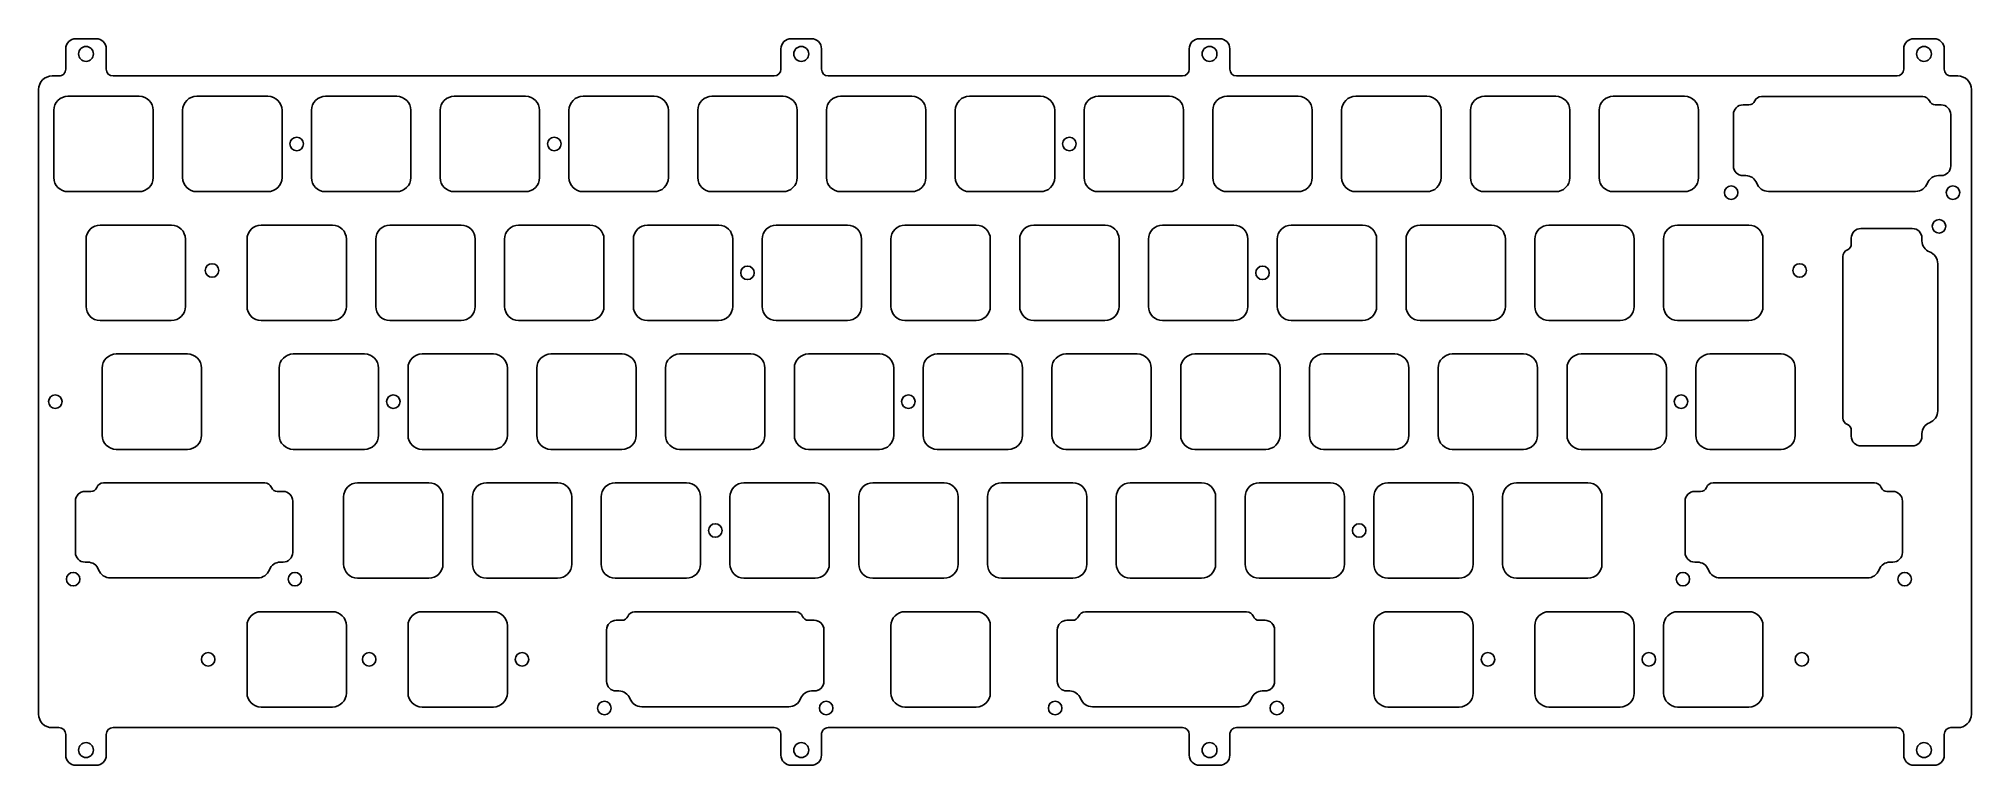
# Model space of a CAD drawing. Header units: millimetres. Extents: x -10 to 276, y -92 to 16.
import ezdxf

# ---------------------------------------------------------------- set-up
doc = ezdxf.new("R2010")
doc.units = ezdxf.units.MM
doc.layers.add('BLACK', color=7, linetype='CONTINUOUS')
doc.layers.add('Edge.Cuts', color=53, linetype='CONTINUOUS')

msp = doc.modelspace()

# ---------------------------------------------------------------- linework, layer by layer
at = {"layer": 'BLACK', "linetype": 'Continuous'}
for p, q in [((-4.093826, 15.566195), (-1.093831, 15.566195)), ((101.723802, 15.566195), (104.7072, 15.566195)), ((162.123802, 15.566195), (165.1072, 15.566195)), ((267.805461, 15.566195), (270.7924, 15.566195)), ((-5.593826, 11.049024), (-5.593826, 14.066194)), ((0.406174, 14.066189), (0.406174, 11.049)), ((100.207112, 11.0489), (100.207112, 14.0663)), ((106.207145, 14.066195), (106.207112, 14.066195)), ((106.207112, 14.066195), (106.207112, 11.04903)), ((160.607112, 11.0489), (160.607112, 14.0663)), ((166.607145, 14.066195), (166.607112, 14.066195)), ((166.607112, 14.066195), (166.607112, 11.04903)), ((266.292449, 11.0491), (266.292449, 14.0662)), ((272.292401, 14.054641), (272.292449, 14.054641)), ((272.292449, 14.054641), (272.292449, 11.0489)), ((-7.600312, 10.049025), (-6.593826, 10.049025)), ((1.40615, 10.049025), (99.215585, 10.049025)), ((106.207126, 11.04903), (106.207112, 11.04903)), ((107.2073, 10.049025), (159.615585, 10.049025)), ((166.607126, 11.04903), (166.607112, 11.04903)), ((167.6073, 10.049025), (265.304483, 10.049025)), ((272.292525, 11.0489), (272.292449, 11.0489)), ((273.2923, 10.049025), (274.2997, 10.049025)), ((-9.600314, -84.297572), (-9.600314, 8.049023)), ((-5.275, 7.05), (-5.275, 7.049951)), ((5.27497, 7.05), (-5.275, 7.05)), ((13.775, 7.05), (13.775, 7.049951)), ((24.325, 7.05), (13.775, 7.05)), ((32.825, 7.05), (32.825, 7.049951)), ((43.375, 7.05), (32.825, 7.05)), ((51.875, 7.05), (51.875, 7.049951)), ((62.425, 7.05), (51.875, 7.05)), ((70.925, 7.05), (70.925, 7.049951)), ((81.475, 7.05), (70.925, 7.05)), ((89.975, 7.05), (89.975, 7.049951)), ((100.525, 7.05), (89.975, 7.05)), ((109.025, 7.05), (109.025, 7.049951)), ((119.575, 7.05), (109.025, 7.05)), ((128.075, 7.05), (128.075, 7.049951)), ((138.625, 7.05), (128.075, 7.05)), ((147.125, 7.049951), (147.125, 7.05)), ((157.675, 7.05), (147.125, 7.05)), ((166.175, 7.05), (166.175, 7.049951)), ((176.725, 7.05), (166.175, 7.05)), ((185.225, 7.049951), (185.225, 7.05)), ((195.775, 7.05), (185.225, 7.05)), ((204.275, 7.049951), (204.275, 7.05)), ((214.825, 7.05), (204.275, 7.05)), ((223.325, 7.05), (223.325, 7.049951)), ((233.875, 7.05), (223.325, 7.05)), ((276.299692, 8.037687), (276.299692, -84.2975)), ((-7.35, 4.974981), (-7.35, -4.981775)), ((7.34999, 4.97498), (7.35, 4.97498)), ((7.35, 4.97498), (7.35, -4.97502)), ((11.7, 4.97498), (11.7, -4.981131)), ((26.4, 4.975), (26.4, -4.97497)), ((30.75, 4.97504), (30.75, -4.975)), ((45.45, 4.975), (45.45, -4.97497)), ((49.8, 4.97504), (49.8, -4.975)), ((64.5, 4.975), (64.5, -4.9749)), ((68.85, 4.975), (68.85, -4.975)), ((83.55, 4.975), (83.55, -4.9749)), ((87.9, 4.975), (87.9, -4.975)), ((102.6, 4.975), (102.6, -4.9749)), ((106.95, 4.975), (106.95, -4.975)), ((121.65, 4.975), (121.65, -4.9749)), ((126, 4.975), (126, -4.975)), ((140.7, 4.975), (140.7, -4.9749)), ((145.05, 4.975), (145.05, -4.975)), ((159.75, 4.975), (159.75, -4.975)), ((164.1, 4.975), (164.1, -4.975)), ((178.8, 4.975), (178.8, -4.9749)), ((183.15, 4.975), (183.15, -4.975)), ((197.85, 4.975), (197.85, -4.975)), ((202.2, 4.975), (202.2, -4.975)), ((216.9, 4.975), (216.9, -4.975)), ((221.25, 4.975), (221.25, -4.975)), ((235.95, 4.975), (235.95, -4.9749)), ((5.26071, -7.05), (-5.27503, -7.05)), ((24.31066, -7.05), (13.77497, -7.05)), ((43.36066, -7.05), (32.825, -7.05)), ((62.404631, -7.05), (51.875, -7.05)), ((81.454631, -7.05), (70.925, -7.05)), ((100.504631, -7.05), (89.975, -7.05)), ((119.554631, -7.05), (109.025, -7.05)), ((138.604631, -7.05), (128.075, -7.05)), ((157.654631, -7.05), (147.125, -7.05)), ((176.704631, -7.05), (166.175, -7.05)), ((195.754631, -7.05), (185.225, -7.05)), ((214.804631, -7.05), (204.275, -7.05)), ((233.854631, -7.05), (223.325, -7.05)), ((-2.587499, -14.07502), (-2.587499, -24.031774)), ((-0.5125, -12.00005), (-0.5125, -12)), ((10.03747, -12), (-0.5125, -12)), ((12.112489, -14.075), (12.112501, -14.075)), ((12.112501, -14.075), (12.112501, -24.02502)), ((21.225, -14.07496), (21.225, -24.025)), ((23.3, -12), (23.3, -12.000049)), ((33.85, -12), (23.3, -12)), ((35.925, -14.075), (35.925, -24.02497)), ((40.275, -14.07496), (40.275, -24.025)), ((42.35, -12.000049), (42.35, -12)), ((52.9, -12), (42.35, -12)), ((54.975, -14.075), (54.975, -24.025)), ((59.325, -14.075), (59.325, -24.025)), ((61.4, -12.000049), (61.4, -12)), ((71.95, -12), (61.4, -12)), ((74.025, -14.075), (74.025, -24.025)), ((78.375, -14.075), (78.375, -24.025)), ((80.45, -12), (80.45, -12.000049)), ((91, -12), (80.45, -12)), ((93.075, -14.075), (93.075, -24.025)), ((97.425, -14.075), (97.425, -24.025)), ((99.5, -12), (99.5, -12.000049)), ((110.05, -12), (99.5, -12)), ((112.125, -14.075), (112.125, -24.0249)), ((116.475, -14.075), (116.475, -24.025)), ((118.55, -12.000049), (118.55, -12)), ((129.1, -12), (118.55, -12)), ((131.175, -14.075), (131.175, -24.025)), ((135.525, -14.075), (135.525, -24.025)), ((137.6, -12), (137.6, -12.000049)), ((148.15, -12), (137.6, -12)), ((150.225, -14.075), (150.225, -24.0249)), ((154.575, -14.075), (154.575, -24.025)), ((156.65, -12.000049), (156.65, -12)), ((167.2, -12), (156.65, -12)), ((169.275, -14.075), (169.275, -24.025)), ((173.625, -14.075), (173.625, -24.025)), ((175.7, -12), (175.7, -12.000049)), ((186.25, -12), (175.7, -12)), ((188.325, -14.075), (188.325, -24.0249)), ((192.675, -14.075), (192.675, -24.025)), ((194.75, -12), (194.75, -12.000049)), ((205.3, -12), (194.75, -12)), ((207.375, -14.075), (207.375, -24.025)), ((211.725, -14.075), (211.725, -24.025)), ((213.8, -12), (213.8, -12.000049)), ((224.35, -12), (213.8, -12)), ((226.425, -14.075), (226.425, -24.025)), ((230.775, -14.075), (230.775, -24.025)), ((232.85, -12.000049), (232.85, -12)), ((243.4, -12), (232.85, -12)), ((245.475, -14.075), (245.475, -24.025)), ((10.023066, -26.1), (-0.51253, -26.1)), ((33.83566, -26.1), (23.29996, -26.1)), ((52.879631, -26.1), (42.35, -26.1)), ((71.929631, -26.1), (61.4, -26.1)), ((90.979631, -26.1), (80.45, -26.1)), ((110.029631, -26.1), (99.5, -26.1)), ((129.079631, -26.1), (118.55, -26.1)), ((148.129631, -26.1), (137.6, -26.1)), ((167.179631, -26.1), (156.65, -26.1)), ((186.229631, -26.1), (175.7, -26.1)), ((205.279631, -26.1), (194.75, -26.1)), ((224.329631, -26.1), (213.8, -26.1)), ((243.379631, -26.1), (232.85, -26.1)), ((12.41875, -31.05), (1.868749, -31.05)), ((28.0625, -31.050049), (28.0625, -31.05)), ((38.6125, -31.05), (28.0625, -31.05)), ((47.1125, -31.05), (47.1125, -31.050049)), ((57.6625, -31.05), (47.1125, -31.05)), ((66.1625, -31.05), (66.1625, -31.050049)), ((76.7125, -31.05), (66.1625, -31.05)), ((85.2125, -31.050049), (85.2125, -31.05)), ((95.7625, -31.05), (85.2125, -31.05)), ((104.2625, -31.050049), (104.2625, -31.05)), ((114.8125, -31.05), (104.2625, -31.05)), ((123.3125, -31.05), (123.3125, -31.050049)), ((133.8625, -31.05), (123.3125, -31.05)), ((142.3625, -31.050049), (142.3625, -31.05)), ((152.9125, -31.05), (142.3625, -31.05)), ((161.4125, -31.050049), (161.4125, -31.05)), ((171.9625, -31.05), (161.4125, -31.05)), ((180.4625, -31.05), (180.4625, -31.050049)), ((191.0125, -31.05), (180.4625, -31.05)), ((199.5125, -31.05), (199.5125, -31.050049)), ((210.0625, -31.05), (199.5125, -31.05)), ((218.5625, -31.05), (218.5625, -31.050049)), ((229.1125, -31.05), (218.5625, -31.05)), ((-0.20625, -33.125), (-0.20625, -43.075001)), ((14.49375, -33.125), (14.49375, -43.075)), ((25.9875, -33.12496), (25.9875, -43.075)), ((40.6875, -33.125), (40.6875, -43.07497)), ((45.0375, -33.12496), (45.0375, -43.075)), ((59.7375, -33.125), (59.7375, -43.0749)), ((64.0875, -33.125), (64.0875, -43.075)), ((78.7875, -33.125), (78.7875, -43.0749)), ((83.1375, -33.125), (83.1375, -43.075)), ((97.8375, -33.125), (97.8375, -43.075)), ((102.1875, -33.125), (102.1875, -43.075)), ((116.8875, -33.125), (116.8875, -43.075)), ((121.2375, -33.125), (121.2375, -43.075)), ((135.9375, -33.125), (135.9375, -43.0749)), ((140.2875, -33.125), (140.2875, -43.075)), ((154.9875, -33.125), (154.9875, -43.075)), ((159.3375, -33.125), (159.3375, -43.075)), ((174.0375, -33.125), (174.0375, -43.075)), ((178.3875, -33.125), (178.3875, -43.075)), ((193.0875, -33.125), (193.0875, -43.0749)), ((197.4375, -33.125), (197.4375, -43.075)), ((212.1375, -33.125), (212.1375, -43.075)), ((216.4875, -33.125), (216.4875, -43.075)), ((231.1875, -33.125), (231.1875, -43.0749)), ((12.41875, -45.15), (1.86875, -45.15)), ((38.59816, -45.15), (28.0625, -45.15)), ((57.642131, -45.15), (47.1125, -45.15)), ((76.692131, -45.15), (66.1625, -45.15)), ((95.742131, -45.15), (85.2125, -45.15)), ((114.792131, -45.15), (104.2625, -45.15)), ((133.842131, -45.15), (123.3125, -45.15)), ((152.892131, -45.15), (142.3625, -45.15)), ((171.942131, -45.15), (161.4125, -45.15)), ((190.992131, -45.15), (180.4625, -45.15)), ((210.042131, -45.15), (199.5125, -45.15)), ((229.092131, -45.15), (218.5625, -45.15)), ((37.5875, -50.100049), (37.5875, -50.1)), ((48.1375, -50.1), (37.5875, -50.1)), ((56.6375, -50.1), (56.6375, -50.100049)), ((67.1875, -50.1), (56.6375, -50.1)), ((75.6875, -50.1), (75.6875, -50.100049)), ((86.2375, -50.1), (75.6875, -50.1)), ((94.7375, -50.100049), (94.7375, -50.1)), ((105.2875, -50.1), (94.7375, -50.1)), ((113.7875, -50.100049), (113.7875, -50.1)), ((124.3375, -50.1), (113.7875, -50.1)), ((132.8375, -50.1), (132.8375, -50.100049)), ((143.3875, -50.1), (132.8375, -50.1)), ((151.8875, -50.100049), (151.8875, -50.1)), ((162.4375, -50.1), (151.8875, -50.1)), ((170.9375, -50.1), (170.9375, -50.100049)), ((181.4875, -50.1), (170.9375, -50.1)), ((189.9875, -50.1), (189.9875, -50.100049)), ((200.5375, -50.1), (189.9875, -50.1)), ((209.0375, -50.1), (209.0375, -50.100049)), ((219.5875, -50.1), (209.0375, -50.1)), ((35.5125, -52.17496), (35.5125, -62.125)), ((50.2125, -52.175), (50.2125, -62.12497)), ((54.5625, -52.17496), (54.5625, -62.125)), ((69.2625, -52.175), (69.2625, -62.1249)), ((73.6125, -52.175), (73.6125, -62.125)), ((88.3125, -52.175), (88.3125, -62.1249)), ((92.6625, -52.175), (92.6625, -62.125)), ((107.3625, -52.175), (107.3625, -62.125)), ((111.7125, -52.175), (111.7125, -62.125)), ((126.4125, -52.175), (126.4125, -62.125)), ((130.7625, -52.175), (130.7625, -62.125)), ((145.4625, -52.175), (145.4625, -62.1249)), ((149.8125, -52.175), (149.8125, -62.125)), ((164.5125, -52.175), (164.5125, -62.125)), ((168.8625, -52.175), (168.8625, -62.125)), ((183.5625, -52.175), (183.5625, -62.1249)), ((187.9125, -52.175), (187.9125, -62.125)), ((202.6125, -52.175), (202.6125, -62.1249)), ((206.9625, -52.175), (206.9625, -62.125)), ((221.6625, -52.175), (221.6625, -62.125)), ((48.12316, -64.2), (37.5875, -64.2)), ((67.167131, -64.2), (56.6375, -64.2)), ((86.217131, -64.2), (75.6875, -64.2)), ((105.267131, -64.2), (94.7375, -64.2)), ((124.317131, -64.2), (113.7875, -64.2)), ((143.367131, -64.2), (132.8375, -64.2)), ((162.417131, -64.2), (151.8875, -64.2)), ((181.467131, -64.2), (170.9375, -64.2)), ((200.517131, -64.2), (189.9875, -64.2)), ((219.567131, -64.2), (209.0375, -64.2)), ((-6.593834, -86.297571), (-7.600316, -86.297571)), ((-5.593826, -90.362569), (-5.593826, -87.297571)), ((0.406174, -87.29757), (0.406174, -90.366809)), ((99.2073, -86.297571), (1.402716, -86.297571)), ((100.207112, -90.358215), (100.207112, -87.29167)), ((106.207112, -87.2975), (106.207112, -90.3667)), ((107.2071, -86.297612), (107.2071, -86.297571)), ((159.6073, -86.297571), (107.2071, -86.297571)), ((160.607112, -90.358215), (160.607112, -87.29167)), ((166.607112, -87.2976), (166.607112, -90.3667)), ((167.6071, -86.297612), (167.6071, -86.297571)), ((265.2923, -86.297571), (167.6071, -86.297571)), ((266.292449, -90.353273), (266.292449, -87.310349)), ((272.292449, -87.2977), (272.292449, -90.3668)), ((274.277591, -86.297571), (273.285867, -86.297571)), ((-1.09383, -91.866813), (-4.093831, -91.866813)), ((104.696212, -91.866813), (101.7072, -91.866813)), ((104.696212, -91.866824), (104.696212, -91.866813)), ((165.096212, -91.866813), (162.1072, -91.866813)), ((165.096212, -91.866824), (165.096212, -91.866813)), ((270.792428, -91.866813), (267.7924, -91.866813)), ((270.792428, -91.866813), (270.792428, -91.866847))]:
    msp.add_line(p, q, dxfattribs=at)
at = {"layer": 'BLACK'}
for centre, radius in [((-2.593826, 13.316195), 1.1), ((103.207112, 13.316195), 1.1), ((163.607112, 13.316195), 1.1), ((269.292449, 13.316195), 1.1), ((28.575, 0), 1), ((66.675, 0), 1), ((142.875, 0), 1), ((16.04875, -18.7), 1), ((95.25, -19.05), 1), ((171.45, -19.05), 1), ((250.9012, -18.7), 1), ((-7.14375, -38.1), 1), ((42.8625, -38.1), 1), ((119.0625, -38.1), 1), ((90.4875, -57.15), 1), ((185.7375, -57.15), 1), ((-2.593826, -89.616813), 1.1), ((103.207112, -89.616813), 1.1), ((163.607112, -89.616813), 1.1), ((269.292449, -89.616813), 1.1)]:
    msp.add_circle(centre, radius, dxfattribs=at)
for centre, radius, start, end in [((-4.093825, 14.066194), 1.500001, 90.0000382, 180), ((-1.09383, 14.066191), 1.500004, 359.99992361, 90.0000382), ((101.7072, 14.0662), 1.500088, 89.36587409, 179.99618051), ((104.7072, 14.0663), 1.499895, 359.99598915, 90), ((162.1072, 14.0662), 1.500088, 89.36587409, 179.99618051), ((165.1072, 14.0663), 1.499895, 359.99598915, 90), ((267.7926, 14.0661), 1.500151, 89.50878913, 179.99618067), ((270.7924, 14.0662), 1.499995, 359.55848776, 90), ((-7.600312, 8.049023), 2.000002, 90, 180), ((-6.593825, 11.049024), 0.999999, 269.9999427, 0), ((1.40615, 11.049), 0.999975, 180, 270), ((99.2072, 11.0489), 0.999912, 270.48047391, 0), ((107.2073, 11.0492), 1.000175, 180.00973859, 270), ((159.6072, 11.0489), 0.999912, 270.48047391, 0), ((167.6073, 11.0492), 1.000175, 180.00973859, 270), ((265.2923, 11.0491), 1.000149, 270.69794761, 0), ((273.2923, 11.0488), 0.999775, 179.99426913, 270), ((274.2996, 8.0489), 2.000125, 359.67878935, 89.99713539), ((-5.27503, 4.974981), 2.07497, 89.99917162, 180), ((5.27497, 4.97498), 2.07502, 0, 90), ((13.77497, 4.97498), 2.07497, 89.99917162, 180), ((24.325, 4.975), 2.075, 0, 90), ((32.82491, 4.97504), 2.07491, 89.99751478, 180), ((43.375, 4.975), 2.075, 0, 90), ((51.87491, 4.97504), 2.07491, 89.99751478, 180), ((62.425, 4.975), 2.075, 0, 90), ((70.9249, 4.975), 2.0749, 89.99723869, 180), ((81.475, 4.975), 2.075, 0, 90), ((89.9749, 4.975), 2.0749, 89.99723869, 180), ((100.525, 4.975), 2.075, 0, 90), ((109.0249, 4.975), 2.0749, 89.99723869, 180), ((119.575, 4.975), 2.075, 0, 90), ((128.0749, 4.975), 2.0749, 89.99723869, 180), ((138.625, 4.975), 2.075, 0, 90), ((147.1249, 4.975), 2.0749, 89.99723869, 180), ((157.675, 4.975), 2.075, 0, 90), ((166.1749, 4.975), 2.0749, 89.99723869, 180), ((176.725, 4.975), 2.075, 0, 90), ((185.2249, 4.975), 2.0749, 89.99723869, 180), ((195.775, 4.975), 2.075, 0, 90), ((204.2749, 4.975), 2.0749, 89.99723869, 180), ((214.825, 4.975), 2.075, 0, 90), ((223.3249, 4.975), 2.0749, 89.99723869, 180), ((233.875, 4.975), 2.075, 0, 90), ((-5.27503, -4.975019), 2.074981, 180.18655157, 270), ((5.27497, -4.97502), 2.07503, 269.60624924, 0), ((13.77497, -4.97502), 2.07498, 180.16874147, 270), ((24.32492, -4.97497), 2.07508, 269.60625873, 0), ((32.825, -4.975), 2.075, 180, 270), ((43.37492, -4.97497), 2.07508, 269.60625873, 0), ((51.875, -4.975), 2.075, 180, 270), ((62.4248, -4.9749), 2.0752, 269.4431294, 0), ((70.925, -4.975), 2.075, 180, 270), ((81.4748, -4.9749), 2.0752, 269.4431294, 0), ((89.975, -4.975), 2.075, 180, 270), ((100.5248, -4.9749), 2.0752, 269.4431294, 0), ((109.025, -4.975), 2.075, 180, 270), ((119.5748, -4.9749), 2.0752, 269.4431294, 0), ((128.075, -4.975), 2.075, 180, 270), ((138.6248, -4.9749), 2.0752, 269.4431294, 0), ((147.125, -4.975), 2.075, 180, 270), ((157.6748, -4.9749), 2.0752, 269.4431294, 359.99723902), ((166.175, -4.975), 2.075, 180, 270), ((176.7248, -4.9749), 2.0752, 269.4431294, 0), ((185.225, -4.975), 2.075, 180, 270), ((195.7748, -4.9749), 2.0752, 269.4431294, 359.99723902), ((204.275, -4.975), 2.075, 180, 270), ((214.8248, -4.9749), 2.0752, 269.4431294, 359.99723902), ((223.325, -4.975), 2.075, 180, 270), ((233.8748, -4.9749), 2.0752, 269.4431294, 0), ((-0.512529, -14.07502), 2.07497, 89.99919923, 180), ((10.03747, -14.07502), 2.07502, 0.00055224, 90), ((23.29991, -14.07496), 2.07491, 89.99751478, 180), ((33.85, -14.075), 2.075, 0, 90), ((42.34991, -14.07496), 2.07491, 89.99751478, 180), ((52.9, -14.075), 2.075, 0, 90), ((61.3999, -14.075), 2.0749, 89.99723869, 180), ((71.95, -14.075), 2.075, 0, 90), ((80.4499, -14.075), 2.0749, 89.99723869, 180), ((91, -14.075), 2.075, 0, 90), ((99.4999, -14.075), 2.0749, 89.99723869, 180), ((110.05, -14.075), 2.075, 0, 90), ((118.5499, -14.075), 2.0749, 89.99723869, 180), ((129.1, -14.075), 2.075, 0, 90), ((137.5999, -14.075), 2.0749, 89.99723869, 180), ((148.15, -14.075), 2.075, 0, 90), ((156.6499, -14.075), 2.0749, 89.99723869, 180), ((167.2, -14.075), 2.075, 0, 90), ((175.6999, -14.075), 2.0749, 89.99723869, 180), ((186.25, -14.075), 2.075, 0, 90), ((194.7499, -14.075), 2.0749, 89.99723869, 180), ((205.3, -14.075), 2.075, 0, 90), ((213.7999, -14.075), 2.0749, 89.99723869, 180), ((224.35, -14.075), 2.075, 0, 90), ((232.8499, -14.075), 2.0749, 89.99723869, 180), ((243.4, -14.075), 2.075, 0, 90), ((-0.51253, -24.02502), 2.07498, 180.18649644, 270), ((10.03747, -24.02502), 2.075031, 269.6022732, 0), ((23.29996, -24.02504), 2.07496, 179.99889548, 270), ((33.84992, -24.02497), 2.07508, 269.60625873, 0), ((42.35, -24.025), 2.075, 180, 270), ((52.8998, -24.0249), 2.0752, 269.4431294, 359.99723902), ((61.4, -24.025), 2.075, 180, 270), ((71.9498, -24.0249), 2.0752, 269.4431294, 359.99723902), ((80.45, -24.025), 2.075, 180, 270), ((90.9998, -24.0249), 2.0752, 269.4431294, 359.99723902), ((99.5, -24.025), 2.075, 180, 270), ((110.0498, -24.0249), 2.0752, 269.4431294, 0), ((118.55, -24.025), 2.075, 180, 270), ((129.0998, -24.0249), 2.0752, 269.4431294, 359.99723902), ((137.6, -24.025), 2.075, 180, 270), ((148.1498, -24.0249), 2.0752, 269.4431294, 0), ((156.65, -24.025), 2.075, 180, 270), ((167.1998, -24.0249), 2.0752, 269.4431294, 359.99723902), ((175.7, -24.025), 2.075, 180, 270), ((186.2498, -24.0249), 2.0752, 269.4431294, 0), ((194.75, -24.025), 2.075, 180, 270), ((205.2998, -24.0249), 2.0752, 269.4431294, 359.99723902), ((213.8, -24.025), 2.075, 180, 270), ((224.3498, -24.0249), 2.0752, 269.4431294, 359.99723902), ((232.85, -24.025), 2.075, 180, 270), ((243.3998, -24.0249), 2.0752, 269.4431294, 359.99723902), ((1.868754, -33.125004), 2.075004, 90.00013806, 179.99988955), ((12.41875, -33.125), 2.075, 0, 90), ((28.06241, -33.12496), 2.07491, 89.99751478, 180), ((38.6125, -33.125), 2.075, 0, 90), ((47.11241, -33.12496), 2.07491, 89.99751478, 180), ((57.6625, -33.125), 2.075, 0, 90), ((66.1624, -33.125), 2.0749, 89.99723869, 180), ((76.7125, -33.125), 2.075, 0, 90), ((85.2124, -33.125), 2.0749, 89.99723869, 180), ((95.7625, -33.125), 2.075, 0, 90), ((104.2624, -33.125), 2.0749, 89.99723869, 180), ((114.8125, -33.125), 2.075, 0, 90), ((123.3124, -33.125), 2.0749, 89.99723869, 180), ((133.8625, -33.125), 2.075, 0, 90), ((142.3624, -33.125), 2.0749, 89.99723869, 180), ((152.9125, -33.125), 2.075, 0, 90), ((161.4124, -33.125), 2.0749, 89.99723869, 180), ((171.9625, -33.125), 2.075, 0, 90), ((180.4624, -33.125), 2.0749, 89.99723869, 180), ((191.0125, -33.125), 2.075, 0, 90), ((199.5124, -33.125), 2.0749, 89.99723869, 180), ((210.0625, -33.125), 2.075, 0, 90), ((218.5624, -33.125), 2.0749, 89.99723869, 180), ((229.1125, -33.125), 2.075, 0, 90), ((1.868752, -43.074998), 2.075002, 180.00008284, 269.99994478), ((12.41875, -43.075), 2.075, 270, 0), ((28.0625, -43.075), 2.075, 180, 270), ((38.61242, -43.07497), 2.07508, 269.60625873, 0), ((47.1125, -43.075), 2.075, 180, 270), ((57.6623, -43.0749), 2.0752, 269.4431294, 0), ((66.1625, -43.075), 2.075, 180, 270), ((76.7123, -43.0749), 2.0752, 269.4431294, 0), ((85.2125, -43.075), 2.075, 180, 270), ((95.7623, -43.0749), 2.0752, 269.4431294, 359.99723902), ((104.2625, -43.075), 2.075, 180, 270), ((114.8123, -43.0749), 2.0752, 269.4431294, 359.99723902), ((123.3125, -43.075), 2.075, 180, 270), ((133.8623, -43.0749), 2.0752, 269.4431294, 0), ((142.3625, -43.075), 2.075, 180, 270), ((152.9123, -43.0749), 2.0752, 269.4431294, 359.99723902), ((161.4125, -43.075), 2.075, 180, 270), ((171.9623, -43.0749), 2.0752, 269.4431294, 359.99723902), ((180.4625, -43.075), 2.075, 180, 270), ((191.0123, -43.0749), 2.0752, 269.4431294, 0), ((199.5125, -43.075), 2.075, 180, 270), ((210.0623, -43.0749), 2.0752, 269.4431294, 359.99723902), ((218.5625, -43.075), 2.075, 180, 270), ((229.1123, -43.0749), 2.0752, 269.4431294, 0), ((37.58741, -52.17496), 2.07491, 89.99751478, 180), ((48.1375, -52.175), 2.075, 0, 90), ((56.63741, -52.17496), 2.07491, 89.99751478, 180), ((67.1875, -52.175), 2.075, 0, 90), ((75.6874, -52.175), 2.0749, 89.99723869, 180), ((86.2375, -52.175), 2.075, 0, 90), ((94.7374, -52.175), 2.0749, 89.99723869, 180), ((105.2875, -52.175), 2.075, 0, 90), ((113.7874, -52.175), 2.0749, 89.99723869, 180), ((124.3375, -52.175), 2.075, 0, 90), ((132.8374, -52.175), 2.0749, 89.99723869, 180), ((143.3875, -52.175), 2.075, 0, 90), ((151.8874, -52.175), 2.0749, 89.99723869, 180), ((162.4375, -52.175), 2.075, 0, 90), ((170.9374, -52.175), 2.0749, 89.99723869, 180), ((181.4875, -52.175), 2.075, 0, 90), ((189.9874, -52.175), 2.0749, 89.99723869, 180), ((200.5375, -52.175), 2.075, 0, 90), ((209.0374, -52.175), 2.0749, 89.99723869, 180), ((219.5875, -52.175), 2.075, 0, 90), ((37.5875, -62.125), 2.075, 180, 270), ((48.13742, -62.12497), 2.07508, 269.60625873, 0), ((56.6375, -62.125), 2.075, 180, 270), ((67.1873, -62.1249), 2.0752, 269.4431294, 0), ((75.6875, -62.125), 2.075, 180, 270), ((86.2373, -62.1249), 2.0752, 269.4431294, 0), ((94.7375, -62.125), 2.075, 180, 270), ((105.2873, -62.1249), 2.0752, 269.4431294, 359.99723902), ((113.7875, -62.125), 2.075, 180, 270), ((124.3373, -62.1249), 2.0752, 269.4431294, 359.99723902), ((132.8375, -62.125), 2.075, 180, 270), ((143.3873, -62.1249), 2.0752, 269.4431294, 0), ((151.8875, -62.125), 2.075, 180, 270), ((162.4373, -62.1249), 2.0752, 269.4431294, 359.99723902), ((170.9375, -62.125), 2.075, 180, 270), ((181.4873, -62.1249), 2.0752, 269.4431294, 0), ((189.9875, -62.125), 2.075, 180, 270), ((200.5373, -62.1249), 2.0752, 269.4431294, 0), ((209.0375, -62.125), 2.075, 180, 270), ((219.5873, -62.1249), 2.0752, 269.4431294, 359.99723902), ((-7.600315, -84.297572), 1.999999, 180, 269.99997135), ((274.2994, -84.2974), 2.000292, 269.37529634, 359.99713563), ((-6.593834, -87.297579), 1.000008, 0.00045836, 90), ((1.40618, -87.29757), 1.000006, 90.19847198, 180), ((99.2073, -87.2974), 0.999829, 0.32836295, 90), ((107.207, -87.2975), 0.999888, 89.99426978, 180), ((159.6073, -87.2974), 0.999829, 0.32836295, 90), ((167.607, -87.2975), 0.999888, 89.99426978, 180.00573022), ((265.2923, -87.2978), 1.000229, 359.2811401, 90), ((273.2926, -87.2977), 1.000151, 90.3857169, 180), ((-4.093831, -90.366812), 1.500001, 179.83792923, 270), ((-1.093828, -90.366811), 1.500002, 269.99992361, 0.00007639), ((101.7073, -90.3666), 1.500213, 179.67976006, 269.99618082), ((104.707, -90.3667), 1.500112, 269.58796992, 0), ((162.1073, -90.3666), 1.500213, 179.67976006, 269.99618082), ((165.107, -90.3667), 1.500112, 269.58796992, 0), ((267.7925, -90.3667), 1.500113, 179.48715751, 269.99618057), ((270.7923, -90.3667), 1.500149, 270.00488876, 359.99618066)]:
    msp.add_arc(centre, radius, start, end, dxfattribs=at)
at = {"layer": 'Edge.Cuts', "linetype": 'CONTINUOUS'}
for p, q in [((242.52436, 5.77544), (243.38997, 5.77544)), ((245.24718, 7.0276), (269.10242, 7.0276)), ((270.95963, 5.77544), (271.82524, 5.77544)), ((241.09936, -3.25044), (241.09936, 4.35044)), ((273.25024, 4.35044), (273.25024, -3.25044)), ((242.9284, -4.67544), (242.52436, -4.67544)), ((271.82524, -4.67544), (271.4212, -4.67544)), ((268.0503, -7.01191), (246.2993, -7.01191)), ((258.54331, -14.79037), (258.54331, -13.92476)), ((259.96831, -12.49976), (267.56919, -12.49976)), ((268.99419, -13.92476), (268.99419, -14.3288)), ((257.29115, -40.50282), (257.29115, -16.64758)), ((271.33066, -17.6997), (271.33066, -39.4507)), ((248.16875, -31.05), (237.618749, -31.05)), ((235.54375, -33.125), (235.54375, -43.075001)), ((250.24375, -33.125), (250.24375, -43.075)), ((258.54331, -43.22564), (258.54331, -42.36003)), ((268.99419, -42.8216), (268.99419, -43.22564)), ((248.16875, -45.15), (237.61875, -45.15)), ((267.56919, -44.65064), (259.96831, -44.65064)), ((-2.74439, -51.37456), (-1.87878, -51.37456)), ((-0.02157, -50.1224), (23.83367, -50.1224)), ((25.69088, -51.37456), (26.55649, -51.37456)), ((235.38061, -51.37456), (236.24622, -51.37456)), ((238.10343, -50.1224), (261.95867, -50.1224)), ((263.81588, -51.37456), (264.68149, -51.37456)), ((-4.16939, -60.40044), (-4.16939, -52.79956)), ((27.98149, -52.79956), (27.98149, -60.40044)), ((233.95561, -60.40044), (233.95561, -52.79956)), ((266.10649, -52.79956), (266.10649, -60.40044)), ((-2.34035, -61.82544), (-2.74439, -61.82544)), ((26.55649, -61.82544), (26.15245, -61.82544)), ((235.78465, -61.82544), (235.38061, -61.82544)), ((264.68149, -61.82544), (264.27745, -61.82544)), ((22.78155, -64.16191), (1.03055, -64.16191)), ((260.90655, -64.16191), (239.15555, -64.16191)), ((21.225, -71.225), (21.225, -81.175001)), ((21.225, -71.225), (21.225, -81.175001)), ((33.85, -69.15), (23.299999, -69.15)), ((33.85, -69.15), (23.299999, -69.15)), ((35.925, -71.225), (35.925, -81.175)), ((35.925, -71.225), (35.925, -81.175)), ((45.0375, -71.225), (45.0375, -81.175001)), ((45.0375, -71.225), (45.0375, -81.175001)), ((57.6625, -69.15), (47.112499, -69.15)), ((57.6625, -69.15), (47.112499, -69.15)), ((59.7375, -71.225), (59.7375, -81.175)), ((59.7375, -71.225), (59.7375, -81.175)), ((75.83686, -70.42456), (76.70247, -70.42456)), ((75.849012, -70.42456), (76.702575, -70.42456)), ((76.702575, -70.424548), (76.702575, -70.42456)), ((78.55968, -69.1724), (102.41492, -69.1724)), ((78.559875, -69.172411), (78.559875, -69.1724)), ((78.559875, -69.1724), (102.415075, -69.1724)), ((104.27213, -70.42456), (105.13774, -70.42456)), ((104.272275, -70.42456), (105.137875, -70.42456)), ((116.475, -71.225), (116.475, -81.175001)), ((116.475, -71.225), (116.475, -81.175001)), ((129.1, -69.15), (118.549999, -69.15)), ((129.1, -69.15), (118.549999, -69.15)), ((131.175, -71.225), (131.175, -81.175)), ((131.175, -71.225), (131.175, -81.175)), ((142.51186, -70.42456), (143.37747, -70.42456)), ((142.524012, -70.42456), (143.377575, -70.42456)), ((143.377575, -70.424548), (143.377575, -70.42456)), ((145.23468, -69.1724), (169.08992, -69.1724)), ((145.234875, -69.172411), (145.234875, -69.1724)), ((145.234875, -69.1724), (169.090075, -69.1724)), ((170.94713, -70.42456), (171.81274, -70.42456)), ((170.947275, -70.42456), (171.812875, -70.42456)), ((187.9125, -71.225), (187.9125, -81.175001)), ((187.9125, -71.225), (187.9125, -81.175001)), ((200.5375, -69.15), (189.987499, -69.15)), ((200.5375, -69.15), (189.987499, -69.15)), ((202.6125, -71.225), (202.6125, -81.175)), ((202.6125, -71.225), (202.6125, -81.175)), ((211.725, -71.225), (211.725, -81.175001)), ((211.725, -71.225), (211.725, -81.175001)), ((224.35, -69.15), (213.799999, -69.15)), ((224.35, -69.15), (213.799999, -69.15)), ((226.425, -71.225), (226.425, -81.175)), ((226.425, -71.225), (226.425, -81.175)), ((230.775, -71.225), (230.775, -81.175001)), ((230.775, -71.225), (230.775, -81.175001)), ((243.4, -69.15), (232.849999, -69.15)), ((243.4, -69.15), (232.849999, -69.15)), ((245.475, -71.225), (245.475, -81.175)), ((245.475, -71.225), (245.475, -81.175)), ((74.41186, -79.45044), (74.41186, -71.84956)), ((74.411985, -79.45044), (74.411985, -71.8497)), ((106.56274, -71.84956), (106.56274, -79.45044)), ((106.562865, -71.84956), (106.562865, -79.4504)), ((141.08686, -79.45044), (141.08686, -71.84956)), ((141.086985, -79.45044), (141.086985, -71.8497)), ((173.23774, -71.84956), (173.23774, -79.45044)), ((173.237865, -71.84956), (173.237865, -79.4504)), ((76.2409, -80.87544), (75.83686, -80.87544)), ((76.241075, -80.87544), (75.836975, -80.87544)), ((105.13774, -80.87544), (104.7337, -80.87544)), ((105.125958, -80.87544), (104.733825, -80.87544)), ((142.9159, -80.87544), (142.51186, -80.87544)), ((142.916075, -80.87544), (142.511975, -80.87544)), ((171.81274, -80.87544), (171.4087, -80.87544)), ((171.800958, -80.87544), (171.408825, -80.87544)), ((33.85, -83.25), (23.3, -83.25)), ((33.85, -83.25), (23.3, -83.25)), ((57.6625, -83.25), (47.1125, -83.25)), ((57.6625, -83.25), (47.1125, -83.25)), ((101.3628, -83.21191), (79.6118, -83.21191)), ((101.362925, -83.21191), (79.612075, -83.21191)), ((129.1, -83.25), (118.55, -83.25)), ((129.1, -83.25), (118.55, -83.25)), ((168.0378, -83.21191), (146.2868, -83.21191)), ((168.037925, -83.21191), (146.287075, -83.21191)), ((200.5375, -83.25), (189.9875, -83.25)), ((200.5375, -83.25), (189.9875, -83.25)), ((224.35, -83.25), (213.8, -83.25)), ((224.35, -83.25), (213.8, -83.25)), ((243.4, -83.25), (232.85, -83.25)), ((243.4, -83.25), (232.85, -83.25))]:
    msp.add_line(p, q, dxfattribs=at)
at = {"layer": 'Edge.Cuts'}
for centre in [(240.775, -7.2), (273.575, -7.2), (271.51875, -12.175), (233.3625, -38.1), (-4.49375, -64.35), (28.30625, -64.35), (233.63125, -64.35), (266.43125, -64.35), (15.478125, -76.2), (39.290625, -76.2), (61.9125, -76.2), (204.7875, -76.2), (228.6, -76.2), (251.221875, -76.2), (74.0875, -83.4), (106.8875, -83.4), (140.7625, -83.4), (173.5625, -83.4)]:
    msp.add_circle(centre, 1, dxfattribs=at)
for centre, radius, start, end in [((242.52436, 4.35044), 1.425, 90, 180), ((243.38997, 6.70385), 0.928411, -90, -22.02270195), ((245.2472, 5.9526), 1.075006, 90.00106597, 157.97610066), ((269.1024, 5.9526), 1.075, 22.02389934, 89.99893403), ((270.9596, 6.7039), 0.92846, -157.97374324, -89.99814868), ((271.82524, 4.35044), 1.425, 0, 90), ((242.52436, -3.25044), 1.425, -180, -90), ((242.92841, -6.40037), 1.72493, 20.54597615, 90.00033216), ((271.4212, -6.4004), 1.724938, 90, 159.45340178), ((271.8252, -3.2504), 1.42504, -89.99839174, -0.00160826), ((246.29931, -5.13696), 1.87495, -159.45407657, -90.00030559), ((268.0503, -5.137), 1.874943, -90, -20.54506499), ((259.96831, -13.92476), 1.425, 90, 180), ((267.56915, -13.9248), 1.42504, 0.00160826, 89.99839174), ((258.36615, -16.6476), 1.075, 112.02389934, 179.99893403), ((257.61485, -14.7904), 0.92846, -67.97374324, 0.00185132), ((270.71915, -14.3288), 1.724938, -180, -110.54659822), ((269.45575, -17.6997), 1.874943, 0, 69.45493501), ((237.6188, -33.125), 2.07505, 90.00140823, 180), ((248.1688, -33.125), 2.075, 0, 90.00138062), ((269.45571, -39.45069), 1.87495, -69.45407657, -0.00030559), ((258.36615, -40.5028), 1.075006, -179.99893403, -112.02389934), ((257.6149, -42.36003), 0.928411, 0, 67.97729805), ((270.71912, -42.82159), 1.72493, -249.45402385, -179.99966784), ((237.6188, -43.075), 2.075, -179.99997239, -90.00138062), ((248.1688, -43.075), 2.07495, -90.00138062, 0), ((259.96831, -43.22564), 1.425, -180, -90), ((267.56919, -43.22564), 1.425, -90, 0), ((-2.74439, -52.79956), 1.425, 90, 180), ((-1.87878, -50.44615), 0.928411, -90, -22.02270195), ((-0.02155, -51.1974), 1.075006, 90.00106597, 157.97610066), ((23.83365, -51.1974), 1.075, 22.02389934, 89.99893403), ((25.69085, -50.4461), 0.92846, -157.97374324, -89.99814868), ((26.55649, -52.79956), 1.425, 0, 90), ((235.38061, -52.79956), 1.425, 90, 180), ((236.24622, -50.44615), 0.928411, -90, -22.02270195), ((238.10345, -51.1974), 1.075006, 90.00106597, 157.97610066), ((261.95865, -51.1974), 1.075, 22.02389934, 89.99893403), ((263.81585, -50.4461), 0.92846, -157.97374324, -89.99814868), ((264.68149, -52.79956), 1.425, 0, 90), ((-2.74439, -60.40044), 1.425, -180, -90), ((-2.34034, -63.55037), 1.72493, 20.54597615, 90.00033216), ((26.15245, -63.5504), 1.724938, 90, 159.45340178), ((26.55645, -60.4004), 1.42504, -89.99839174, -0.00160826), ((235.38061, -60.40044), 1.425, -180, -90), ((235.78466, -63.55037), 1.72493, 20.54597615, 90.00033216), ((264.27745, -63.5504), 1.724938, 90, 159.45340178), ((264.68145, -60.4004), 1.42504, -89.99839174, -0.00160826), ((1.03056, -62.28696), 1.87495, -159.45407657, -90.00030559), ((22.78155, -62.287), 1.874943, -90, -20.54506499), ((239.15556, -62.28696), 1.87495, -159.45407657, -90.00030559), ((260.90655, -62.287), 1.874943, -90, -20.54506499), ((23.3, -71.225), 2.075, 90.00002761, 180), ((23.3, -71.225), 2.075, 90.00002761, 180), ((33.85, -71.225), 2.075, 0, 90), ((33.85, -71.225), 2.075, 0, 90), ((47.1125, -71.225), 2.075, 90.00002761, 180), ((47.1125, -71.225), 2.075, 90.00002761, 180), ((57.6625, -71.225), 2.075, 0, 90), ((57.6625, -71.225), 2.075, 0, 90), ((75.83686, -71.84956), 1.425, 90, 180), ((75.8371, -71.8496), 1.425115, -270.47891951, -179.99597957), ((76.70247, -69.49615), 0.928411, -90, -22.02270195), ((76.7026, -69.4962), 0.928388, -90.00154288, -22.01995704), ((78.5597, -70.2474), 1.075006, 90.00106597, 157.97610066), ((78.5598, -70.2474), 1.074983, 89.99600256, 157.97560099), ((102.4149, -70.2474), 1.075, 22.02389934, 89.99893403), ((102.415, -70.2474), 1.075, 22.02339581, 89.99600262), ((104.2721, -69.4961), 0.92846, -157.97374324, -89.99814868), ((104.2723, -69.4961), 0.92846, -157.97545325, -90.00154276), ((105.13774, -71.84956), 1.425, 0, 90), ((105.1379, -71.8495), 1.42494, -0.00241256, 90.00100523), ((118.55, -71.225), 2.075, 90.00002761, 180), ((118.55, -71.225), 2.075, 90.00002761, 180), ((129.1, -71.225), 2.075, 0, 90), ((129.1, -71.225), 2.075, 0, 90), ((142.51186, -71.84956), 1.425, 90, 180), ((142.5121, -71.8496), 1.425115, -270.47891951, -179.99597957), ((143.37747, -69.49615), 0.928411, -90, -22.02270195), ((143.3776, -69.4962), 0.928388, -90.00154288, -22.01995704), ((145.2347, -70.2474), 1.075006, 90.00106597, 157.97610066), ((145.2348, -70.2474), 1.074983, 89.99600256, 157.97560099), ((169.0899, -70.2474), 1.075, 22.02389934, 89.99893403), ((169.09, -70.2474), 1.075, 22.02339581, 89.99600262), ((170.9471, -69.4961), 0.92846, -157.97374324, -89.99814868), ((170.9473, -69.4961), 0.92846, -157.97545325, -90.00154276), ((171.81274, -71.84956), 1.425, 0, 90), ((171.8129, -71.8495), 1.42494, -0.00241256, 90.00100523), ((189.9875, -71.225), 2.075, 90.00002761, 180), ((189.9875, -71.225), 2.075, 90.00002761, 180), ((200.5375, -71.225), 2.075, 0, 90), ((200.5375, -71.225), 2.075, 0, 90), ((213.8, -71.225), 2.075, 90.00002761, 180), ((213.8, -71.225), 2.075, 90.00002761, 180), ((224.35, -71.225), 2.075, 0, 90), ((224.35, -71.225), 2.075, 0, 90), ((232.85, -71.225), 2.075, 90.00002761, 180), ((232.85, -71.225), 2.075, 90.00002761, 180), ((243.4, -71.225), 2.075, 0, 90), ((243.4, -71.225), 2.075, 0, 90), ((75.83686, -79.45044), 1.425, -180, -90), ((75.837, -79.4504), 1.42504, -179.99839174, -90.00100516), ((105.1377, -79.4504), 1.425165, -90.47210798, 0), ((105.1377, -79.4504), 1.42504, -89.99839174, -0.00160826), ((142.51186, -79.45044), 1.425, -180, -90), ((142.512, -79.4504), 1.42504, -179.99839174, -90.00100516), ((171.8127, -79.4504), 1.425165, -90.47210798, 0), ((171.8127, -79.4504), 1.42504, -89.99839174, -0.00160826), ((23.3, -81.175), 2.075, -179.99997239, -90), ((23.3, -81.175), 2.075, -179.99997239, -90), ((33.85, -81.175), 2.075, -90, 0), ((33.85, -81.175), 2.075, -90, 0), ((47.1125, -81.175), 2.075, -179.99997239, -90), ((47.1125, -81.175), 2.075, -179.99997239, -90), ((57.6625, -81.175), 2.075, -90, 0), ((57.6625, -81.175), 2.075, -90, 0), ((76.24091, -82.60037), 1.72493, 20.54597615, 90.00033216), ((76.2411, -82.6003), 1.72486, 20.54456057, 90.00083044), ((79.61181, -81.33696), 1.87495, -159.45407657, -90.00030559), ((79.612, -81.3369), 1.87501, -159.45305696, -89.99770818), ((101.3628, -81.337), 1.874943, -90, -20.54506499), ((101.3628, -81.3368), 1.87513, -89.99618055, -20.54944701), ((104.7337, -82.6004), 1.724938, 90, 159.45340178), ((104.7338, -82.6004), 1.724915, 89.99916959, 159.45311033), ((118.55, -81.175), 2.075, -179.99997239, -90), ((118.55, -81.175), 2.075, -179.99997239, -90), ((129.1, -81.175), 2.075, -90, 0), ((129.1, -81.175), 2.075, -90, 0), ((142.91591, -82.60037), 1.72493, 20.54597615, 90.00033216), ((142.9161, -82.6003), 1.72486, 20.54456057, 90.00083044), ((146.28681, -81.33696), 1.87495, -159.45407657, -90.00030559), ((146.287, -81.3369), 1.87501, -159.45305696, -89.99770818), ((168.0378, -81.337), 1.874943, -90, -20.54506499), ((168.0378, -81.3368), 1.87513, -89.99618055, -20.54944701), ((171.4087, -82.6004), 1.724938, 90, 159.45340178), ((171.4088, -82.6004), 1.724915, 89.99916959, 159.45311033), ((189.9875, -81.175), 2.075, -179.99997239, -90), ((189.9875, -81.175), 2.075, -179.99997239, -90), ((200.5375, -81.175), 2.075, -90, 0), ((200.5375, -81.175), 2.075, -90, 0), ((213.8, -81.175), 2.075, -179.99997239, -90), ((213.8, -81.175), 2.075, -179.99997239, -90), ((224.35, -81.175), 2.075, -90, 0), ((224.35, -81.175), 2.075, -90, 0), ((232.85, -81.175), 2.075, -179.99997239, -90), ((232.85, -81.175), 2.075, -179.99997239, -90), ((243.4, -81.175), 2.075, -90, 0), ((243.4, -81.175), 2.075, -90, 0)]:
    msp.add_arc(centre, radius, start, end, dxfattribs=at)

doc.saveas('drawing.dxf')
